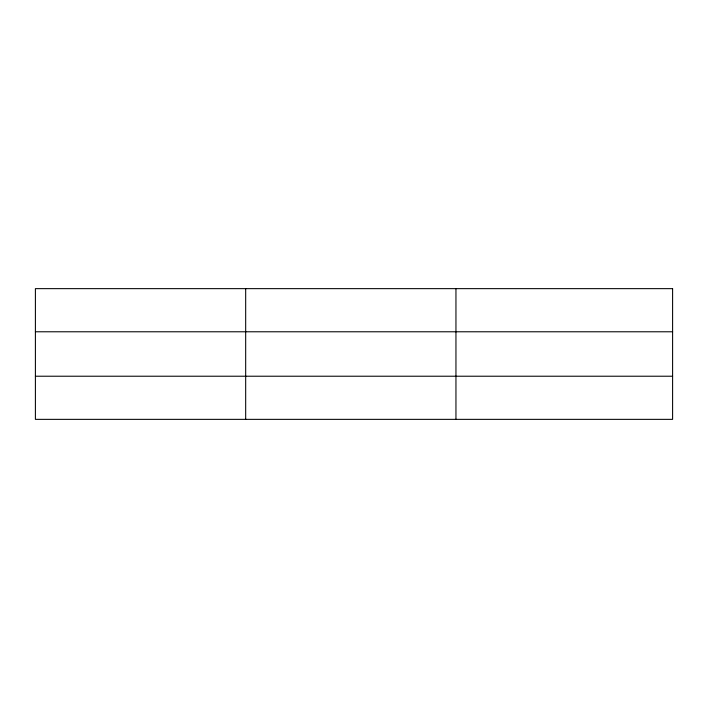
<?xml version="1.0" encoding="UTF-8"?>
<svg xmlns="http://www.w3.org/2000/svg" width="708" height="708" viewBox="0 0 708 708"><rect width="100%" height="100%" fill="white"/><g stroke="black" fill="none" stroke-linecap="round" stroke-linejoin="round"><path stroke-width="1.06" d="M245.676 288.643L245.676 419.357M455.952 288.643L455.952 419.357M35.4 331.778L672.6 331.778M35.4 376.222L672.6 376.222M672.6 288.643L672.6 419.357L35.4 419.357L35.4 288.643L672.6 288.643"/></g></svg>
